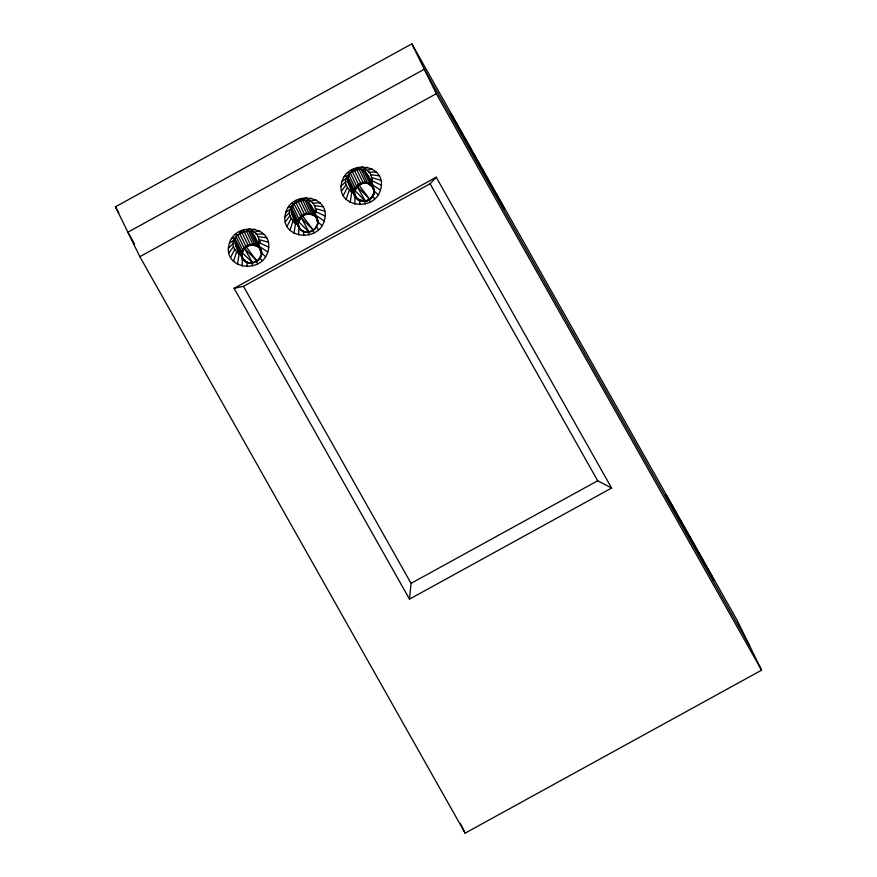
<?xml version="1.0" encoding="UTF-8"?>
<svg xmlns="http://www.w3.org/2000/svg" width="877" height="877" viewBox="0 0 877 877"><rect width="100%" height="100%" fill="white"/><g stroke="black" fill="none" stroke-linecap="round" stroke-linejoin="round"><path stroke-width="1.32" d="M260.25 249.265C259.175 245.911 254.462 246.009 252.905 244.321L246.338 230.936C255.481 231.385 256.566 242.786 260.546 248.827C267.31 261.51 242.677 269.678 241.975 254.626C241.69 239.684 267.606 243.707 260.107 257.663M316.564 218.318C314.394 213.319 307.75 214.35 304.396 214.218L297.84 200.833C308.792 196.174 314.01 210.129 316.849 217.869C322.868 229.094 302.346 238.654 298.531 225.806C294.847 211.401 321.114 209.8 317.277 224.622M373.163 186.911C379.927 211.258 338.094 198.739 360.71 183.26C368.57 179.226 377.483 188.226 372.725 195.757C372.626 198.059 364.624 202.39 369.612 199.189L358.616 184.598L351.973 171.07C363.911 163.122 371.629 179.774 373.986 188.993C374.457 193.159 373.558 196.591 369.612 199.189L356.687 186.088L350.12 172.703L351.973 171.07M309.252 214.01L302.653 199.978M260.973 255.58L258.759 259.537M317.485 224.611L316.422 226.704M261.291 253.398L259.833 249.496M317.595 222.44L316.74 219.754M371.519 197.72L373.01 195.779L374.249 191.23L370.072 182.712M305.01 200.373L311.51 214.394M361.313 169.425L367.814 183.436L373.054 187.207L373.909 191.482M409.493 599.144L411.061 583.358L243.477 286.351L234.104 288.303L409.493 599.144L611.598 488.04L436.198 177.209L234.104 288.303M244.299 260.458C240.101 254.319 230.574 242.699 237.503 234.608L244.234 248.213L257.104 261.214L258.989 259.636M260.436 249.112C253.617 235.321 232.624 254.012 246.02 261.784M261.291 255.514L261.631 253.146M300.614 229.5C295.79 223.24 285.617 209.208 295.659 202.028L302.302 215.556L313.297 230.136C318.494 226.189 310.524 233.107 308.956 231.945L293.817 203.65M311.587 213.911C304.538 211.039 295.428 219.239 298.531 225.806M302.225 215.413C295.143 219.995 297.906 232.712 306.621 232.098M313.9 213.177L314.657 211.346L316.487 210.337M314.47 214.339L316.367 211.686L315.808 210.535M317.595 224.556L317.934 222.188M373.657 189.344C372.276 180.18 356.369 181.166 354.911 190.528C352.291 192.611 359.46 202.127 355.119 196.832C352.51 189.629 343.192 180.333 350.12 172.703M370.204 182.23L372.111 179.577M237.503 264.317L239.202 253.749C216.389 236.417 263.681 217.266 258.66 245.867L267.781 252.061C261.072 274.819 221.464 268.779 229.379 243.258C236.088 220.5 275.696 226.529 267.781 252.061M293.959 233.282L295.659 222.714C272.846 205.393 320.138 186.231 315.117 214.832L324.238 221.026C317.529 243.784 277.91 237.755 285.836 212.223C292.545 189.465 332.153 195.494 324.238 221.026M350.153 202.39L351.852 191.822C329.039 174.501 376.332 155.339 371.311 183.94L380.432 190.134C373.723 212.892 334.104 206.862 342.03 181.331C348.739 158.573 388.347 164.602 380.432 190.134M255.196 245.352L248.695 231.331M363.451 170.346L370.006 183.731C366.97 182.734 359.745 181.594 356.84 186.308L363.242 183.205L367.814 183.436L363.133 182.723L356.522 169.184M354.144 169.875L360.71 183.26C356.654 186.198 351.6 193.96 356.468 198.619L348.553 183.446M250.318 263.045L252.642 262.903L244.606 248.553L248.355 245.779L252.949 244.968M362.881 201.315C349.923 197.413 365.841 203.541 367.606 200.537C364.744 202.094 352.466 200.669 365.26 200.986L357.224 186.648L354.911 190.528L365.26 200.986L367.584 200.482L371.607 197.731M233.512 261.412L236.626 251.885M289.958 230.388L293.082 220.851M346.152 199.496L349.276 189.958M252.62 263.133L257.125 261.193M250.625 245.121L243.905 231.09L239.355 232.986L245.911 246.371L242.644 249.956L241.855 252.258L252.642 262.903M358.529 184.466L355.262 188.051L354.911 190.528M236.088 236.571L242.644 249.956L241.526 254.516L242.216 256.764M257.685 243.477L260.173 241.296M292.403 205.613L298.958 219.009L297.731 223.471L299.32 227.79M348.706 174.666L355.262 188.051L354.144 192.611L355.623 196.843M371.497 179.928L372.056 181.079L370.85 184.017M243.663 231.364L244.453 229.5M300.12 200.329L300.91 198.465M356.314 169.436L357.103 167.573M252.631 233.644L258.967 247.566M308.945 202.697L315.271 216.608M372.911 195.801L373.909 193.609M242.644 249.956L241.855 252.258L235.189 238.752M308.956 231.945L298.158 221.3L298.958 219.009M355.262 188.051L354.472 190.342L347.807 176.847M242.052 252.357L242.83 250.153M298.355 221.41L299.134 219.195M355.448 188.237L354.144 192.611L347.478 179.127M243.269 250.405L242.293 252.444L244.606 248.553L243.039 250.296M313.297 230.136L300.91 217.606L298.597 221.486L300.91 217.606L304.659 214.832M257.246 246.229L250.833 232.252M313.549 215.271L307.147 201.293M230.541 257.575L234.718 249.419M286.987 226.54L291.175 218.384M343.181 195.648L347.369 187.492M316.75 218.154L313.703 214.69M248.07 262.672L245.648 261.927L244.453 259.493M304.374 231.714L300.164 229.577L292.249 214.405M259.493 241.493L260.063 242.644L258.507 244.014L257.948 242.863M258.912 259.625L260.294 257.706M315.062 228.579L316.597 226.748M228.798 253.058L233.6 246.514M285.244 222.024L290.057 215.479M341.438 191.131L346.251 184.587M373.865 189.235L366.597 173.525M243.477 286.351L430.114 183.753L436.198 177.209M228.404 248.18L233.348 243.378M284.85 217.145L289.794 212.344M341.043 186.253L345.998 181.451M294.036 222.681L296.558 221.629L297.128 222.78L295.746 223.032L295.187 221.87M350.34 191.723L352.872 190.671M247.051 230.87L249.715 228.722M303.497 199.835L306.172 197.687M359.691 168.943L362.365 166.794M245.911 246.371L244.234 248.213C247.807 243.861 255.108 243.137 259.197 247.171M302.433 215.753L300.537 217.255L304.462 214.372L306.928 214.163M244.409 248.388L246.119 246.711M300.712 217.441L302.587 215.972M357.027 186.483L358.89 185.014M229.379 243.258L233.973 240.21M285.836 212.223L290.43 209.175M342.03 181.331L346.623 178.283M115.424 206.819L411.861 43.85L737.151 620.324L761.576 670.181L465.139 833.15L139.849 256.676L115.424 206.819L118.79 212.771M139.849 256.676L436.297 93.707L411.861 43.85M357.838 185.924L361.313 184.017M239.553 252.631L238.259 253.168L238.818 254.319L240.813 253.738M351.436 192.414L352.74 191.877M411.061 583.358L597.697 480.76L611.598 488.04M317.353 220.302L316.849 217.869M261.05 251.25L260.546 248.827M363.034 169.272L367.551 167.299M306.829 200.164L311.357 198.191M250.383 231.199L254.9 229.226M358.616 184.598L363.133 182.723M344.321 176.715L348.092 175.312M288.127 207.608L291.898 206.205M231.671 238.643L235.453 237.239M245.867 261.927L243.85 260.535L238.489 249.572M366.082 170.401L372.297 169.075M309.888 201.293L316.104 199.967M253.442 232.328L259.658 230.991M360.776 183.414L365.556 182.569L358.956 169.031M365.26 201.162L362.815 201.381M308.956 232.109L304.166 231.945M368.658 172.265L376.299 171.969M312.464 203.157L320.105 202.861M256.007 234.192L263.648 233.896M347.763 172.703L350.307 172.747M291.57 203.596L294.113 203.639M235.113 234.63L237.656 234.663M298.29 223.668L291.164 210.085M241.975 254.626L234.861 241.032M370.565 174.742L379.27 175.817M314.372 205.635L323.076 206.709M257.915 236.669L266.63 237.733M365.556 182.569L370.028 183.874L371.815 185.266L365.249 171.739M309.208 213.374L311.565 213.769L315.512 216.224M371.684 177.636L381.013 180.322M315.49 208.529L324.819 211.214M259.044 239.564L268.362 242.249M351.852 191.822L353.88 192.578M295.659 222.714L297.687 223.471M239.202 253.749L241.241 254.505M245.648 261.927L250.263 263.221L247.862 262.892M371.936 180.783L381.407 185.211M315.742 211.675L325.214 216.104M259.296 242.71L268.757 247.139M360.48 200.986L356.468 198.619M367.901 182.964L372.868 187.36M355.119 196.832L347.73 181.375M354.286 194.76L354.034 192.512M298.081 225.795L291.427 212.322M241.778 256.753L235.113 243.28M370.028 183.874L373.054 187.207M374.446 191.263L378.14 194.749M317.331 221.289L321.947 225.641M260.875 252.324L265.49 256.676M298.158 221.3L291.504 207.805M352.115 169.59L353.113 170.741M295.922 200.482L296.919 201.633M239.476 231.517L240.462 232.668M372.341 195.67L374.698 198.75M316.148 226.562L318.504 229.642M259.691 257.597L262.048 260.677M355.404 196.908L356.72 198.651M246.273 246.919L256.994 261.094M235.946 245.352L237.294 247.139M749.583 645.713L424.304 69.239L127.867 232.208L134.565 244.069M436.297 93.707L761.576 670.181M430.114 183.753L597.697 480.76M368.493 198.41L370.335 201.874M312.914 230.454L314.141 232.767M255.854 260.337L257.685 263.802M370.96 180.388L371.53 181.539M370.565 180.947L371.124 182.098M368.548 182.559L369.743 184.992M351.491 190.923L352.061 192.074M315.183 210.875L315.753 212.037M314.657 211.346L315.227 212.497M314.251 211.905L314.821 213.056M310.294 204.484L317.682 219.941L317.923 222.287M300.208 200.131L306.829 213.681M294.562 222.21L295.132 223.372M258.879 241.833L259.439 242.984M258.353 242.293L258.912 243.455M241.526 231.791L248.355 245.779M238.873 252.828L239.443 253.979M460.337 823.36L465.139 833.15M253.99 235.431L261.368 250.899L261.62 253.245M242.6 258.814L241.416 254.429M364.525 201.425L365.358 203.892M308.331 232.317L309.164 234.784M251.458 262.113L252.708 265.819M359.471 200.877L360.096 204.67M303.069 230.508L303.902 235.562M246.623 261.543L247.446 266.597M311.127 206.555L311.379 208.803M354.9 195.45L354.911 204.155M298.706 226.343L298.717 235.047M242.26 256.128L242.26 266.082M502.828 205.733L450.789 113.495L504.527 209.197L502.828 205.733M712.31 576.978L665.994 494.891L714.01 580.442L712.31 576.978"/></g></svg>
